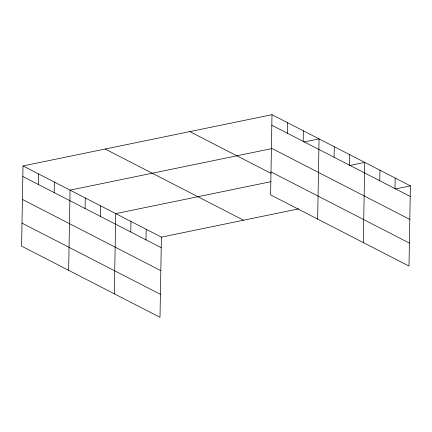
<?xml version="1.0" encoding="UTF-8"?>
<svg xmlns="http://www.w3.org/2000/svg" width="432" height="432" viewBox="0 0 432 432"><rect width="100%" height="100%" fill="white"/><g stroke="black" fill="none" stroke-linecap="round" stroke-linejoin="round"><path stroke-width="0.65" d="M22.999 165.931L21.6 246.127L160.002 317.309L161.401 237.114L22.999 165.931L271.998 114.691L410.4 185.873L409.001 266.069L270.599 194.886L271.998 114.691M38.502 184.54L38.686 173.999M54.189 192.607L54.373 182.066M68.656 270.324L70.054 190.134L271.447 148.689M85.099 208.505L85.282 197.964M100.321 216.335L100.505 205.794M114.329 293.819L115.727 213.624L271.015 181.672M130.772 231.995L130.955 221.454M145.994 239.825L146.178 229.284M287.496 133.299L287.685 122.758M303.183 141.367L303.367 130.826M317.655 219.089L319.054 138.893L304.052 141.982M334.093 157.264L334.276 146.723M349.321 165.094L349.504 154.553M363.328 242.579L364.727 162.383L349.078 165.607M379.766 180.754L379.949 170.213M394.994 188.584L395.177 178.043M161.401 237.114L298.728 208.856M395.399 188.962L410.4 185.873M271.814 125.231L410.216 196.414M271.409 148.214L409.817 219.402M270.999 171.898L409.401 243.081M189.826 131.603L270.848 173.27M105.17 149.024L243.572 220.207M22.815 176.472L161.217 247.655M22.415 199.454L160.817 270.643M22 223.139L160.407 294.322"/></g></svg>
